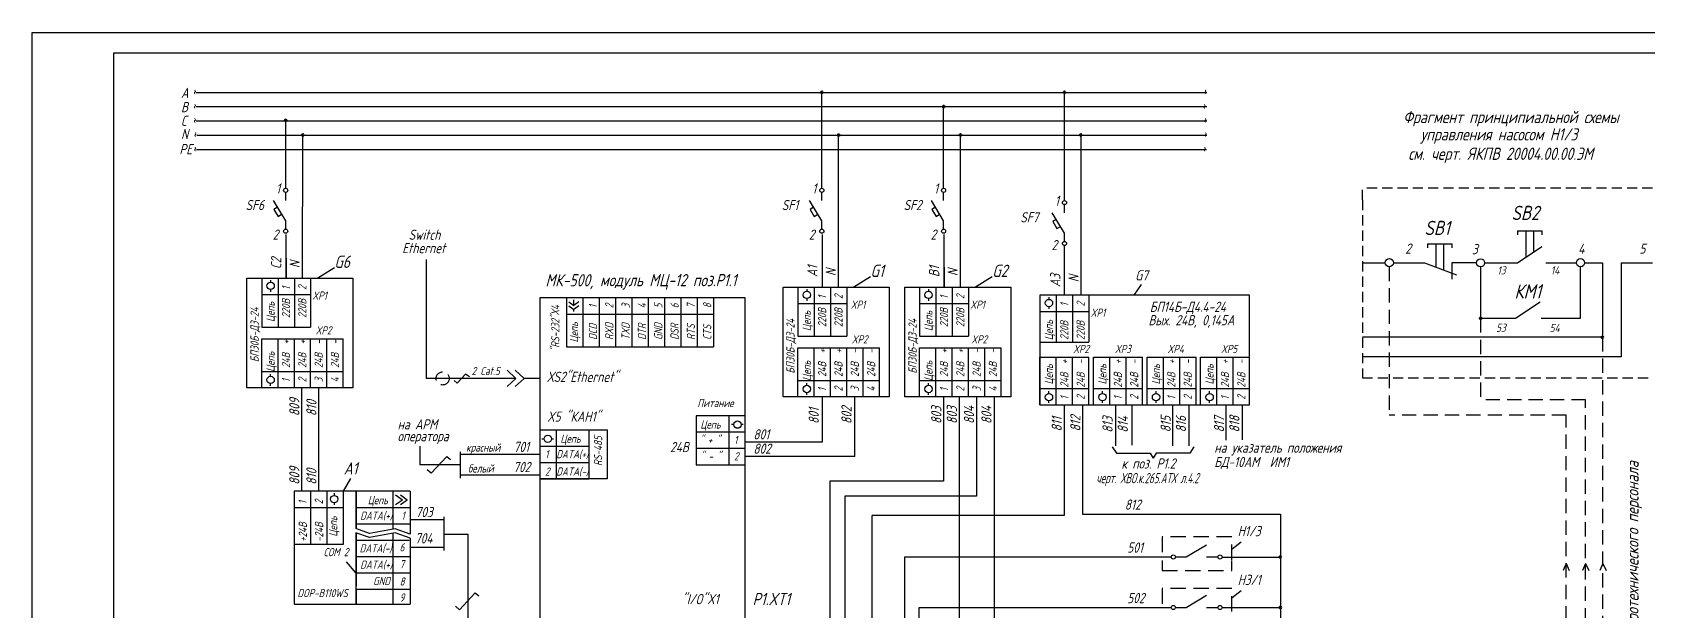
# Model space of a CAD drawing. Header units: millimetres. Extents: x 1348 to 2754, y -33 to 739.
# Drawn here: x 1348.1 to 1744.2, y 245.7 to 387.5 of the extents above; entities that cross this region are included whole.
import ezdxf

# ---------------------------------------------------------------- set-up
doc = ezdxf.new("R2010")
doc.units = ezdxf.units.MM
doc.linetypes.add('HIDDEN', pattern=[0.375, 0.25, -0.125])
doc.linetypes.add('штриховая', pattern=[0.75, 0.5, -0.25])
for name, color, linetype, lineweight in [('1-основная-050 ж', 2, 'Continuous', 50), ('MAIN', 7, 'Continuous', 50), ('Основной', 7, 'Continuous', 50)]:
    doc.layers.add(name, color=color, linetype=linetype, lineweight=lineweight)
doc.layers.add('АСУТП', color=7, linetype='Continuous')
doc.styles.add('1', font='simplex.shx', dxfattribs={"width": 0.8, "height": 2.5})
doc.styles.add('1н', font='simplex.shx', dxfattribs={"width": 0.8, "oblique": 15, "height": 2.5})
doc.styles.add('2н', font='simplex.shx', dxfattribs={"width": 0.8, "oblique": 15, "height": 3.5})
doc.styles.add('GOST тип А', font='GOST_A.TTF', dxfattribs={"oblique": 15})
doc.styles.add('ROMANC', font='GOST_A.TTF', dxfattribs={"height": 2.5})
doc.styles.get("Standard").update_dxf_attribs({"font": 'GOST_A.TTF', "oblique": 15})
doc.styles.add('АСУТП', font='GOST_A.TTF', dxfattribs={"oblique": 15})

msp = doc.modelspace()

# ---------------------------------------------------------------- linework, layer by layer
at = {"color": 7, "linetype": 'Continuous'}
for p, q in [((1348.09, 387.5), (1942.71, 387.5)), ((1348.09, -33.09), (1348.09, 387.5)), ((1414.3, 327.34), (1414.35, 362.34)), ((1545.69, 325.12), (1545.67, 362.32)), ((1575.54, 325.12), (1575.51, 362.32)), ((1410.22, 338.04), (1410.22, 327.34)), ((1541.61, 338.04), (1541.61, 325.12)), ((1571.45, 338.04), (1571.45, 325.12)), ((1410.3, 332.23), (1410.3, 327.34)), ((1414.3, 327.34), (1414.3, 332.23)), ((1571.54, 330.01), (1571.54, 325.12)), ((1575.54, 325.12), (1575.54, 330.01)), ((1541.69, 298.29), (1541.69, 287.16)), ((1549.69, 283.66), (1549.69, 298.29))]:
    msp.add_line(p, q, dxfattribs=at)
at = {"color": 7}
for p, q in [((1348.09, -33.09), (1348.09, 387.5)), ((1348.09, 387.5), (1905.17, 387.5)), ((1452.22, 301.6), (1451.49, 302.26)), ((1454.26, 303.86), (1452.22, 301.6)), ((1455.21, 303.21), (1454.26, 303.86)), ((1472.65, 302.76), (1468.55, 302.76)), ((1414.1, 275.09), (1414.1, 300.51)), ((1418.31, 275.09), (1418.31, 300.51)), ((1571.41, 298.32), (1571.41, 277.64)), ((1575.23, 298.32), (1575.23, 284.25)), ((1579.48, 298.32), (1579.48, 273.94)), ((1583.76, 298.32), (1583.76, 287.88)), ((1613.51, 290.52), (1613.51, 286.3)), ((1617.51, 292.75), (1617.51, 286.46)), ((1541.69, 287.16), (1522.79, 287.16)), ((1583.76, 287.88), (1583.76, 287.88)), ((1612.75, 286), (1613.75, 284.5)), ((1632.75, 286), (1631.75, 284.5)), ((1449.7, 283.69), (1445.86, 279.55)), ((1449.7, 283.69), (1450.59, 282.94)), ((1549.69, 283.66), (1522.79, 283.66)), ((1575.23, 284.25), (1575.23, 284.25)), ((1613.75, 284.5), (1622, 284.5)), ((1622, 284.5), (1622.75, 283.25)), ((1623.5, 284.5), (1622.75, 283.25)), ((1631.75, 284.5), (1623.5, 284.5)), ((1426.03, 278.31), (1424.25, 275.14)), ((1445.86, 279.55), (1444.83, 280.43)), ((1571.41, 277.64), (1543.5, 277.64)), ((1543.5, 277.64), (1543.5, 48.66)), ((1579.48, 273.94), (1547.17, 273.94)), ((1605.46, 269.52), (1653.95, 269.52)), ((1600.92, 269.2), (1553.91, 269.2)), ((1427.44, 255.14), (1425.08, 257.87)), ((1440.71, 251.14), (1427.44, 251.14)), ((1456.65, 250.28), (1452.81, 246.14)), ((1456.65, 250.28), (1457.54, 249.54)), ((1452.81, 246.14), (1451.78, 247.03))]:
    msp.add_line(p, q, dxfattribs=at)
at = {"color": 7, "linetype": 'Continuous', "lineweight": 30}
for p, q in [((1368.09, 382.5), (1937.71, 382.5)), ((1368.09, -28.09), (1368.09, 382.5)), ((1400.68, 300.51), (1400.68, 327.34)), ((1400.68, 327.34), (1426.67, 327.34)), ((1426.67, 327.34), (1426.67, 300.51)), ((1532.07, 298.29), (1532.07, 325.12)), ((1532.07, 325.12), (1558.06, 325.12)), ((1558.06, 325.12), (1558.06, 298.29)), ((1561.91, 298.29), (1561.91, 325.12)), ((1561.91, 325.12), (1587.9, 325.12)), ((1587.9, 325.12), (1587.9, 298.29)), ((1426.67, 300.51), (1400.68, 300.51)), ((1558.06, 298.29), (1532.07, 298.29)), ((1587.9, 298.29), (1561.91, 298.29)), ((1595.03, 296.31), (1646.4, 296.31))]:
    msp.add_line(p, q, dxfattribs=at)
at = {"linetype": 'Continuous'}
for p, q in [((1541.57, 349.32), (1541.57, 372.8)), ((1601.03, 346.32), (1601.03, 372.8)), ((1571.41, 349.32), (1571.41, 369.31)), ((1605.03, 362.34), (1605.03, 323.14)), ((1601.03, 323.14), (1601.03, 335.32))]:
    msp.add_line(p, q, dxfattribs=at)
for p, q in [((1410.18, 349.32), (1410.18, 365.93)), ((1444.68, 302.77), (1444.68, 331.87)), ((1583.76, 287.88), (1583.76, 134.93)), ((1575.23, 284.25), (1575.23, 139.19)), ((1547.17, 273.94), (1547.17, 102.37)), ((1653.95, 269.52), (1653.95, 233.75)), ((1553.91, 166.86), (1553.91, 269.2)), ((1630.84, 259.07), (1635.84, 262.07)), ((1642.14, 261.05), (1644.36, 262.8)), ((1561.91, 202.73), (1561.91, 259.1)), ((1561.91, 259.1), (1627.2, 259.1)), ((1628.2, 259.07), (1630.84, 259.07)), ((1635.84, 259.07), (1638.67, 259.07)), ((1639.67, 259.06), (1653.94, 259.06)), ((1724, 257.5), (1723.25, 255.75)), ((1724, 257.5), (1724.75, 255.75)), ((1728.75, 257.5), (1728, 255.75)), ((1728.75, 257.5), (1729.5, 255.75)), ((1733, 257.5), (1732.25, 255.75)), ((1733, 257.5), (1733.75, 255.75)), ((1630.84, 246.71), (1635.84, 249.71)), ((1642.14, 249.11), (1644.36, 250.86)), ((1565.45, 198.76), (1565.45, 246.7)), ((1628.2, 246.71), (1630.84, 246.71)), ((1635.84, 246.71), (1638.67, 246.71)), ((1639.67, 246.7), (1653.94, 246.7))]:
    msp.add_line(p, q)
at = {"lineweight": 30}
for p, q in [((1410.18, 341.32), (1407.18, 346.32)), ((1408.17, 344.68), (1407.31, 344.16)), ((1410.18, 346.32), (1410.18, 348.32)), ((1541.57, 341.32), (1538.57, 346.32)), ((1539.56, 344.68), (1538.7, 344.16)), ((1541.57, 346.32), (1541.57, 348.32)), ((1571.41, 341.32), (1568.41, 346.32)), ((1569.4, 344.68), (1568.54, 344.16)), ((1571.41, 346.32), (1571.41, 348.32)), ((1601.03, 343.32), (1601.03, 345.32)), ((1407.31, 344.16), (1408.34, 342.45)), ((1408.34, 342.45), (1409.19, 342.96)), ((1410.18, 339.32), (1410.18, 341.32)), ((1538.7, 344.16), (1539.73, 342.45)), ((1539.73, 342.45), (1540.59, 342.96)), ((1541.57, 339.32), (1541.57, 341.32)), ((1568.54, 344.16), (1569.57, 342.45)), ((1569.57, 342.45), (1570.43, 342.96)), ((1571.41, 339.32), (1571.41, 341.32)), ((1601.03, 338.32), (1598.03, 343.32)), ((1599.02, 341.68), (1598.16, 341.17)), ((1598.16, 341.17), (1599.19, 339.45)), ((1599.19, 339.45), (1600.05, 339.97)), ((1601.03, 336.32), (1601.03, 338.32)), ((1597.23, 322.66), (1597.23, 322.14)), ((1597.23, 320.34), (1597.23, 319.81)), ((1454.79, 264.69), (1454.79, 225.81))]:
    msp.add_line(p, q, dxfattribs=at)
at = {"color": 7, "ltscale": 0.5}
for p, q in [((1422.12, 329.84), (1418.02, 327.34)), ((1412.3, 327.34), (1412.3, 315.34)), ((1543.69, 325.12), (1543.69, 313.12)), ((1553.51, 327.62), (1549.41, 325.12)), ((1573.54, 325.12), (1573.54, 313.12)), ((1583.35, 327.62), (1579.25, 325.12)), ((1487.01, 322.48), (1487.01, 310.48)), ((1491.01, 322.48), (1491.01, 310.48)), ((1495.01, 322.48), (1495.01, 310.48)), ((1499.01, 322.48), (1499.01, 310.48)), ((1503.01, 322.48), (1503.01, 310.48)), ((1507.01, 322.48), (1507.01, 310.48)), ((1511.01, 322.48), (1511.01, 310.48)), ((1412.3, 300.51), (1412.3, 312.51)), ((1420.3, 300.51), (1420.3, 312.51)), ((1543.69, 298.29), (1543.69, 310.29)), ((1551.69, 298.29), (1551.69, 310.29)), ((1573.54, 298.29), (1573.54, 310.29)), ((1581.54, 298.29), (1581.54, 310.29)), ((1603.03, 296.31), (1603.03, 307.97)), ((1616.16, 296.31), (1616.16, 307.97)), ((1629.28, 296.31), (1629.28, 307.97)), ((1642.4, 296.31), (1642.4, 307.97)), ((1600.92, 296.31), (1600.92, 269.2)), ((1605.46, 296.31), (1605.46, 269.52)), ((1613.51, 296.31), (1613.51, 290.52)), ((1617.51, 296.31), (1617.51, 292.75)), ((1627.47, 296.31), (1627.47, 286.3)), ((1631.47, 296.31), (1631.47, 286.3)), ((1640.56, 296.31), (1640.56, 287.79)), ((1644.56, 296.31), (1644.56, 287.92)), ((1522.79, 285.66), (1510.79, 285.66)), ((1452.96, 284.8), (1452.96, 278.35)), ((1472.49, 284.19), (1452.96, 284.19)), ((1472.49, 282.19), (1484.49, 282.19)), ((1472.4, 279.06), (1452.96, 279.06)), ((1472.49, 278.19), (1484.49, 278.19)), ((1565.45, 246.7), (1627.12, 246.7))]:
    msp.add_line(p, q, dxfattribs=at)
at = {"linetype": 'штриховая', "ltscale": 7}
for p, q in [((1680.63, 330.11), (1680.63, 293.75)), ((1703, 317.5), (1703, 297.5)), ((1732.88, 312.87), (1732.88, 217.53)), ((1728.75, 297.5), (1703, 297.5)), ((1728.75, 195.81), (1728.75, 297.5)), ((1724, 293.75), (1680.63, 293.75)), ((1724, 175.28), (1724, 293.75))]:
    msp.add_line(p, q, dxfattribs=at)
at = {"color": 7, "lineweight": 30, "ltscale": 0.5}
for p, q in [((1404.3, 327.34), (1404.3, 315.34)), ((1408.3, 327.34), (1408.3, 315.34)), ((1416.3, 327.34), (1416.3, 315.34)), ((1535.69, 325.12), (1535.69, 313.12)), ((1539.69, 325.12), (1539.69, 313.12)), ((1547.69, 325.12), (1547.69, 313.12)), ((1565.54, 325.12), (1565.54, 313.12)), ((1569.54, 325.12), (1569.54, 313.12)), ((1577.54, 325.12), (1577.54, 313.12)), ((1404.3, 323.34), (1416.3, 323.34)), ((1479.01, 322.48), (1479.01, 310.48)), ((1479.53, 321.56), (1480.77, 320.66)), ((1482.01, 321.56), (1480.77, 320.66)), ((1483.01, 322.48), (1483.01, 310.48)), ((1515.01, 322.48), (1515.01, 310.48)), ((1535.69, 321.12), (1547.69, 321.12)), ((1565.54, 321.12), (1577.54, 321.12)), ((1479.01, 318.48), (1515.01, 318.48)), ((1479.53, 320.56), (1480.77, 319.66)), ((1482.01, 320.56), (1480.77, 319.66)), ((1404.3, 315.34), (1416.3, 315.34)), ((1404.3, 315.34), (1416.3, 315.34)), ((1535.69, 313.12), (1547.69, 313.12)), ((1565.54, 313.12), (1577.54, 313.12)), ((1404.3, 300.51), (1404.3, 312.51)), ((1404.3, 312.51), (1424.3, 312.51)), ((1408.3, 300.51), (1408.3, 312.51)), ((1424.3, 300.51), (1424.3, 312.51)), ((1479.01, 310.48), (1515.01, 310.48)), ((1535.69, 298.29), (1535.69, 310.29)), ((1535.69, 310.29), (1555.69, 310.29)), ((1539.69, 298.29), (1539.69, 310.29)), ((1555.69, 298.29), (1555.69, 310.29)), ((1565.54, 298.29), (1565.54, 310.29)), ((1565.54, 310.29), (1585.54, 310.29)), ((1569.54, 298.29), (1569.54, 310.29)), ((1585.54, 298.29), (1585.54, 310.29)), ((1595.03, 311.65), (1607.03, 311.65)), ((1595.03, 296.31), (1595.03, 307.97)), ((1595.03, 307.97), (1607.03, 307.97)), ((1599.03, 296.31), (1599.03, 307.97)), ((1607.03, 296.31), (1607.03, 307.97)), ((1608.16, 296.31), (1608.16, 307.97)), ((1608.16, 307.97), (1620.16, 307.97)), ((1612.16, 296.31), (1612.16, 307.97)), ((1620.16, 296.31), (1620.16, 307.97)), ((1621.28, 296.31), (1621.28, 307.97)), ((1621.28, 307.97), (1633.28, 307.97)), ((1625.28, 296.31), (1625.28, 307.97)), ((1633.28, 296.31), (1633.28, 307.97)), ((1634.4, 296.31), (1634.4, 307.97)), ((1634.4, 307.97), (1646.4, 307.97)), ((1638.4, 296.31), (1638.4, 307.97)), ((1646.4, 296.31), (1646.4, 307.97)), ((1404.3, 304.51), (1424.3, 304.51)), ((1535.69, 302.29), (1555.69, 302.29)), ((1565.54, 302.29), (1585.54, 302.29)), ((1595.03, 300.31), (1607.03, 300.31)), ((1608.16, 300.31), (1620.16, 300.31)), ((1621.28, 300.31), (1633.28, 300.31)), ((1634.4, 300.31), (1646.4, 300.31)), ((1522.79, 293.66), (1510.79, 293.66)), ((1510.79, 293.66), (1510.79, 281.66)), ((1518.79, 293.66), (1518.79, 281.66)), ((1472.49, 290.19), (1488.96, 290.19)), ((1476.49, 290.19), (1476.49, 278.19)), ((1484.49, 290.19), (1484.49, 278.19)), ((1488.96, 290.19), (1488.96, 278.19)), ((1522.79, 289.66), (1510.79, 289.66)), ((1472.49, 286.19), (1484.49, 286.19)), ((1452.96, 281.64), (1443.09, 281.64)), ((1510.79, 281.66), (1522.79, 281.66)), ((1488.96, 278.19), (1472.49, 278.19))]:
    msp.add_line(p, q, dxfattribs=at)
at = {"color": 7, "lineweight": 30}
for p, q in [((1406.49, 326.86), (1406.49, 326.34)), ((1406.49, 324.54), (1406.49, 324.01)), ((1522.79, 322.48), (1472.49, 322.48)), ((1472.49, 322.48), (1472.49, 56.06)), ((1480.77, 320.66), (1480.77, 321.98)), ((1522.79, 56.06), (1522.79, 322.48)), ((1537.89, 324.65), (1537.89, 324.12)), ((1537.89, 322.32), (1537.89, 321.8)), ((1567.73, 324.65), (1567.73, 324.12)), ((1567.73, 322.32), (1567.73, 321.8)), ((1480.77, 319.13), (1480.77, 319.66)), ((1406.49, 303.31), (1406.49, 303.84)), ((1406.49, 300.99), (1406.49, 301.51)), ((1537.89, 301.09), (1537.89, 301.62)), ((1567.73, 301.09), (1567.73, 301.62)), ((1537.89, 298.77), (1537.89, 299.29)), ((1567.73, 298.77), (1567.73, 299.29)), ((1597.23, 299.11), (1597.23, 299.63)), ((1597.23, 296.78), (1597.23, 297.31)), ((1610.35, 299.11), (1610.35, 299.63)), ((1610.35, 296.78), (1610.35, 297.31)), ((1623.47, 299.11), (1623.47, 299.63)), ((1623.47, 296.78), (1623.47, 297.31)), ((1636.6, 299.11), (1636.6, 299.63)), ((1636.6, 296.78), (1636.6, 297.31)), ((1519.99, 291.47), (1519.47, 291.47)), ((1522.32, 291.47), (1521.79, 291.47)), ((1472.97, 287.99), (1473.5, 287.99)), ((1475.3, 287.99), (1475.82, 287.99)), ((1448.95, 268.9), (1448.95, 260.65)), ((1448.95, 264.69), (1454.79, 264.69))]:
    msp.add_line(p, q, dxfattribs=at)
at = {"linetype": 'Continuous', "lineweight": 30}
for p, q in [((1595.03, 323.14), (1595.03, 296.31)), ((1646.4, 323.14), (1595.03, 323.14)), ((1646.4, 296.31), (1646.4, 323.14))]:
    msp.add_line(p, q, dxfattribs=at)
at = {"lineweight": 30, "ltscale": 0.5}
for p, q in [((1595.03, 323.14), (1595.03, 311.65)), ((1599.03, 323.14), (1599.03, 311.65)), ((1607.03, 323.14), (1607.03, 311.65)), ((1595.03, 319.14), (1607.03, 319.14))]:
    msp.add_line(p, q, dxfattribs=at)
at = {"ltscale": 0.5}
msp.add_line((1603.03, 323.14), (1603.03, 311.65), dxfattribs=at)
at = {"color": 7, "lineweight": -3, "ltscale": 0.5}
for p, q in [((1416.3, 300.51), (1416.3, 312.51)), ((1547.69, 298.29), (1547.69, 310.29)), ((1577.54, 298.29), (1577.54, 310.29))]:
    msp.add_line(p, q, dxfattribs=at)
at = {"color": 7, "lineweight": -3}
for p, q in [((1448.64, 302.77), (1444.68, 302.77)), ((1466.61, 302.77), (1448.64, 302.77)), ((1466.61, 302.77), (1464.44, 304.77)), ((1466.61, 302.77), (1464.44, 300.77)), ((1468.61, 302.77), (1466.44, 304.77)), ((1468.61, 302.77), (1466.44, 300.77))]:
    msp.add_line(p, q, dxfattribs=at)
at = {"linetype": 'HIDDEN', "ltscale": 15}
for p, q in [((1625.01, 263.96), (1625.01, 258.34)), ((1642.02, 258.34), (1642.02, 263.96)), ((1625.01, 258.23), (1625.01, 255.78)), ((1642.02, 255.78), (1642.02, 258.23)), ((1625.01, 255.78), (1642.02, 255.78)), ((1625.01, 251.36), (1625.01, 245.74)), ((1642.02, 251.36), (1625.01, 251.36)), ((1642.02, 245.74), (1642.02, 251.36))]:
    msp.add_line(p, q, dxfattribs=at)
at = {"color": 7, "linetype": 'HIDDEN', "ltscale": 15}
msp.add_line((1642.02, 263.96), (1625.01, 263.96), dxfattribs=at)
at = {"lineweight": 50, "ltscale": 0.5}
for centre in [(1541.57, 372.81), (1571.41, 369.33), (1410.18, 365.95), (1410.18, 365.93), (1414.37, 362.35), (1545.69, 362.34), (1575.54, 362.34), (1703, 317.5), (1653.94, 259.06), (1653.94, 246.7)]:
    msp.add_circle(centre, 0.208, dxfattribs=at)
for centre in [(1410.18, 348.82), (1541.57, 348.82), (1571.41, 348.82), (1601.03, 345.82), (1410.18, 338.82), (1541.57, 338.82), (1571.41, 338.82), (1601.03, 335.82), (1627.7, 259.07), (1639.17, 259.07), (1627.7, 246.71), (1639.17, 246.71)]:
    msp.add_circle(centre, 0.5)
at = {"color": 7, "linetype": 'Continuous', "lineweight": 30}
for centre in [(1406.49, 325.44), (1537.89, 323.22), (1567.73, 323.22), (1406.49, 302.41), (1537.89, 300.19), (1567.73, 300.19), (1597.23, 298.21), (1610.35, 298.21), (1623.47, 298.21), (1636.6, 298.21), (1520.89, 291.47), (1474.4, 287.99)]:
    msp.add_circle(centre, 0.9, dxfattribs=at)
at = {"linetype": 'Continuous', "lineweight": 30}
msp.add_circle((1597.23, 321.24), 0.9, dxfattribs=at)
at = {"color": 7, "linetype": 'HIDDEN', "ltscale": 12}
msp.add_circle((1448.64, 302.77), 1.6, dxfattribs=at)
at = {"layer": '1-основная-050 ж', "color": 7, "linetype": 'штриховая', "lineweight": -3, "ltscale": 5}
for p, q in [((1745.14, 349.32), (1674.04, 349.32)), ((1674.04, 346.48), (1674.04, 349.32)), ((1674.04, 346.48), (1674.04, 302.96)), ((1674.04, 302.96), (1745.14, 302.96))]:
    msp.add_line(p, q, dxfattribs=at)
at = {"layer": 'MAIN', "color": 7, "linetype": 'Continuous', "lineweight": 30}
for p, q in [((1388.28, 372.8), (1635.91, 372.8)), ((1388.28, 369.31), (1635.91, 369.31)), ((1388.28, 365.82), (1635.91, 365.82)), ((1388.4, 362.34), (1635.9, 362.34)), ((1388.35, 358.85), (1635.86, 358.85))]:
    msp.add_line(p, q, dxfattribs=at)
at = {"layer": 'MAIN', "color": 7, "linetype": 'Continuous', "lineweight": -3}
for p, q in [((1388.37, 372.8), (1388.37, 372.8)), ((1388.37, 369.31), (1388.37, 369.31)), ((1388.56, 369.74), (1388.56, 369.74)), ((1635.25, 369.5), (1635.25, 369.5)), ((1388.37, 365.82), (1388.37, 365.82)), ((1388.56, 366.25), (1388.56, 366.25)), ((1388.22, 362.87), (1388.22, 362.87)), ((1619.84, 325.74), (1618.06, 323.13)), ((1644.56, 288.98), (1644.56, 288.98)), ((1644.56, 287.92), (1644.56, 287.78))]:
    msp.add_line(p, q, dxfattribs=at)
at = {"layer": 'АСУТП', "color": 7, "lineweight": 30}
for p, q in [((1443.09, 286.23), (1443.09, 281.64)), ((1422.06, 274.66), (1422.06, 274.14)), ((1422.06, 272.34), (1422.06, 271.81)), ((1448.95, 268.9), (1448.95, 264.69))]:
    msp.add_line(p, q, dxfattribs=at)
at = {"layer": 'АСУТП', "color": 7, "lineweight": -3}
msp.add_line((1640.56, 287.79), (1640.56, 287.7), dxfattribs=at)
at = {"layer": 'АСУТП', "color": 7, "linetype": 'Continuous', "lineweight": 30}
for p, q in [((1427.44, 275.14), (1412.25, 275.14)), ((1427.44, 266), (1427.44, 275.14)), ((1427.44, 247.52), (1427.44, 264.99)), ((1412.25, 247.52), (1427.44, 247.52))]:
    msp.add_line(p, q, dxfattribs=at)
at = {"layer": 'АСУТП', "color": 7, "lineweight": 30, "ltscale": 0.5}
for p, q in [((1412.25, 275.14), (1412.25, 247.52)), ((1420.25, 275.14), (1420.25, 262.13)), ((1424.25, 275.14), (1424.25, 262.13)), ((1440.71, 275.14), (1427.44, 275.14)), ((1427.44, 275.14), (1427.44, 266)), ((1436.45, 275.14), (1436.45, 265.87)), ((1440.71, 275.14), (1440.71, 264.66)), ((1424.25, 271.14), (1412.25, 271.14)), ((1440.71, 271.14), (1427.44, 271.14)), ((1424.25, 262.13), (1412.25, 262.13)), ((1427.44, 264.99), (1427.44, 251.96)), ((1436.45, 264.86), (1436.45, 247.52)), ((1440.71, 263.65), (1440.71, 250.62)), ((1427.44, 250.95), (1427.44, 247.52)), ((1440.71, 251.1), (1440.71, 247.52)), ((1427.44, 247.52), (1440.71, 247.52))]:
    msp.add_line(p, q, dxfattribs=at)
at = {"layer": 'АСУТП', "color": 7, "ltscale": 0.5}
for p, q in [((1416.25, 275.14), (1416.25, 262.13)), ((1440.71, 267.14), (1427.44, 267.14)), ((1440.45, 263.14), (1427.44, 263.14)), ((1440.71, 259.14), (1427.44, 259.14)), ((1440.45, 255.14), (1427.44, 255.14)), ((1440.71, 255.14), (1427.44, 255.14)), ((1432.66, 251.14), (1429.76, 251.14)), ((1440.71, 251.14), (1439.26, 251.14))]:
    msp.add_line(p, q, dxfattribs=at)
at = {"layer": 'АСУТП', "color": 7}
for p, q in [((1437.12, 274.25), (1438.79, 273.09)), ((1438.28, 274.25), (1439.95, 273.09)), ((1437.12, 271.92), (1438.79, 273.09)), ((1438.28, 271.92), (1439.95, 273.09)), ((1430.75, 264.83), (1427.39, 266.02)), ((1437, 265.97), (1430.75, 264.83)), ((1440.71, 264.66), (1437, 265.97)), ((1440.71, 268.23), (1449.01, 268.23)), ((1430.75, 263.81), (1427.39, 265.01)), ((1437, 264.96), (1430.75, 263.81)), ((1440.71, 263.65), (1437, 264.96)), ((1440.71, 261.45), (1449.01, 261.45))]:
    msp.add_line(p, q, dxfattribs=at)
at = {"layer": 'АСУТП', "lineweight": 50, "ltscale": 0.5}
for centre in [(1601.03, 372.8), (1605.03, 362.34), (1732.83, 312.87)]:
    msp.add_circle(centre, 0.208, dxfattribs=at)
at = {"layer": 'АСУТП', "color": 7, "linetype": 'Continuous', "lineweight": 30}
msp.add_circle((1422.06, 273.24), 0.9, dxfattribs=at)
at = {"layer": 'Основной', "color": 7, "lineweight": -3}
for p, q in [((1712.01, 338.94), (1712.01, 337.94)), ((1712.01, 338.94), (1718.01, 338.94)), ((1714.12, 338.94), (1714.12, 332.5)), ((1715.95, 338.94), (1715.95, 333.72)), ((1718.01, 338.94), (1718.01, 337.94)), ((1690.03, 335.72), (1690.03, 334.74)), ((1690.03, 335.72), (1695.94, 335.72)), ((1692, 335.72), (1692, 330.02)), ((1693.93, 335.72), (1693.93, 329.31)), ((1695.94, 335.72), (1695.94, 334.74)), ((1712.01, 331.11), (1718.01, 335.1)), ((1674.04, 331.11), (1679.63, 331.11)), ((1681.63, 331.11), (1689.24, 331.11)), ((1689.24, 331.11), (1697.11, 328.15)), ((1695.99, 331.11), (1695.99, 327.07)), ((1702, 331.11), (1695.99, 331.11)), ((1704, 331.11), (1712.01, 331.11)), ((1719.01, 331.11), (1726.49, 331.11)), ((1727.49, 317.5), (1727.49, 330.08)), ((1728.49, 331.11), (1732.88, 331.11)), ((1732.88, 331.11), (1732.88, 312.87)), ((1737.44, 331.09), (1741.43, 331.1)), ((1741.43, 331.1), (1745.14, 331.1)), ((1711.53, 317.5), (1717.61, 321.52)), ((1703, 317.5), (1711.53, 317.5)), ((1717.83, 317.5), (1727.49, 317.5)), ((1732.88, 312.87), (1674.04, 312.87))]:
    msp.add_line(p, q, dxfattribs=at)
at = {"layer": 'Основной', "color": 7, "lineweight": -3, "ltscale": 0.2}
msp.add_line((1703, 330.08), (1703, 317.5), dxfattribs=at)
at = {"layer": 'Основной', "color": 7, "lineweight": -3, "ltscale": 0.5}
for p, q in [((1737.44, 331.1), (1737.44, 308.03)), ((1737.44, 308.03), (1674.04, 308.03))]:
    msp.add_line(p, q, dxfattribs=at)
at = {"layer": 'Основной', "color": 7, "lineweight": -3}
for centre in [(1680.63, 331.11), (1703, 331.08), (1727.49, 331.11)]:
    msp.add_circle(centre, 1, dxfattribs=at)

# ---------------------------------------------------------------- texts
at = {"linetype": 'Continuous', "style": 'ROMANC', "oblique": 15}
for s, p in [('А', (1384.54, 371.45)), ('В', (1384.54, 367.96)), ('С', (1384.54, 364.6)), ('N', (1384.54, 361.36)), ('РЕ', (1384.13, 357.66))]:
    msp.add_text(s, height=2.5, dxfattribs=at).set_placement(p)
at = {"color": 7, "style": 'GOST тип А', "oblique": 15}
for s, p in [('Фрагмент принципиальной схемы ', (1684.04, 365.28)), ('управления насосом Н1/3', (1688.29, 361.03)), ('см. черт. ЯКПВ 20004.00.00.ЭМ', (1685.29, 356.28))]:
    msp.add_text(s, height=3, dxfattribs=at).set_placement(p)
at = {"color": 7, "linetype": 'Continuous', "oblique": 15}
for s, height, p in [('Switch', 2.5, (1440.31, 336.7)), (' Ethernet', 2.5, (1437.46, 333.44)), ('МК-500, ', 3, (1473.84, 325.31)), ('модуль МЦ-12 поз.Р1.1', 3, (1487.21, 325.34)), ('XP1', 2, (1416.69, 322.06)), ('XP1', 2, (1548.63, 319.84)), ('XP1', 2, (1577.92, 319.84)), ('XP2', 2, (1417.5, 313.55)), ('XP2', 2, (1548.89, 311.34)), ('XP2', 2, (1578.18, 311.34)), (' 2 Cat.5', 2, (1454.71, 303.6)), ('ХS2"Ethernet"', 2.5, (1474.26, 301.92)), ('Питание', 2, (1511.06, 295.75)), ('X5 "КАН1"', 2.5, (1474.26, 292.18)), ('на АРМ ', 2.5, (1437.6, 290.28)), ('оператора', 2.5, (1437.6, 287.4)), ('Цепь', 2, (1511.79, 290.5)), ('1', 2, (1473.75, 283.24)), ('DATA(+)', 2, (1476.49, 283.24)), ('Цепь', 2, (1477.49, 287.03)), ('24В', 2.5, (1504.38, 284.73)), ('" + "', 2, (1511.66, 286.71)), ('1', 2, (1520.06, 286.71)), ('A1', 3, (1424.4, 279.25)), ('" - "', 2, (1511.83, 282.71)), ('2', 2, (1520.06, 282.71)), ('2', 2, (1473.75, 278.99)), ('DATA(-)', 2, (1476.49, 278.99)), ('Н1/3', 2.5, (1643.46, 264.15)), ('501', 2.5, (1616.41, 260.12)), ('Н3/1', 2.5, (1643.46, 252.22)), ('"I/O"X1', 2.5, (1507.33, 247.5)), ('502', 2.5, (1616.41, 247.76))]:
    msp.add_text(s, height=height, dxfattribs=at).set_placement(p)
at = {"color": 7, "linetype": 'Continuous', "style": 'GOST тип А', "oblique": 15}
for s, height, p in [('C2', 2.5, (1409.09, 329.52)), ('А1', 2.5, (1540.49, 327.58)), ('В1', 2.5, (1570.33, 327.58)), ('A3', 2.5, (1600.03, 325.13)), ('N', 2.5, (1604.52, 326.33)), ('Цепь', 2, (1598.19, 312.13)), ('Цепь', 2, (1598.19, 301.3)), ('24В  +', 2, (1601.98, 300.55)), ('24В  -', 2, (1605.98, 300.55)), ('Цепь', 2, (1611.31, 301.3)), ('24В  +', 2, (1615.11, 300.55)), ('24В  -', 2, (1619.11, 300.55)), ('Цепь', 2, (1624.44, 301.3)), ('24В  +', 2, (1628.23, 300.55)), ('24В  -', 2, (1632.23, 300.55)), ('Цепь', 2, (1637.56, 301.3)), ('24В  +', 2, (1641.35, 300.55)), ('24В  -', 2, (1645.35, 300.55)), ('1', 2, (1601.98, 297.57)), ('2', 2, (1605.98, 297.57)), ('1', 2, (1615.11, 297.57)), ('2', 2, (1619.11, 297.57)), ('1', 2, (1628.23, 297.57)), ('2', 2, (1632.23, 297.57)), ('1', 2, (1641.35, 297.57)), ('2', 2, (1645.35, 297.57))]:
    msp.add_text(s, height=height, rotation=90, dxfattribs=at).set_placement(p)
at = {"color": 7, "linetype": 'Continuous', "oblique": 15}
for s, p in [('1', (1411.25, 324.43)), ('2', (1415.25, 324.43)), ('Цепь', (1407.46, 316.58)), ('220В', (1411.25, 317.57)), ('220В', (1415.25, 317.57)), ('1', (1486.48, 319.95)), ('2', (1490.48, 319.95)), ('3', (1494.48, 319.95)), ('4', (1498.48, 319.95)), ('5', (1502.48, 319.95)), ('6', (1506.48, 319.95)), ('7', (1510.48, 319.95)), ('8', (1514.48, 319.95)), ('1', (1542.64, 322.21)), ('2', (1546.64, 322.21)), ('1', (1572.49, 322.21)), ('2', (1576.49, 322.21)), ('БП30Б-Д3-24', (1403.55, 306.76)), ('"RS-232"Х4', (1477.26, 309.35)), ('БП30Б-Д3-24', (1534.88, 303.96)), ('Цепь', (1538.85, 314.36)), ('220В', (1542.64, 315.35)), ('220В', (1546.64, 315.35)), ('БП30Б-Д3-24', (1564.79, 303.96)), ('Цепь', (1568.69, 314.36)), ('220В', (1572.49, 315.35)), ('220В', (1576.49, 315.35)), ('Цепь', (1481.85, 311.57)), ('DCD', (1486.48, 312.19)), ('RXD', (1490.48, 312.19)), ('TXD', (1494.48, 312.19)), ('DTR', (1498.48, 312.19)), ('GND', (1502.48, 312.19)), ('DSR', (1506.48, 312.19)), ('RTS', (1510.48, 312.19)), ('CTS', (1514.48, 312.19)), ('Цепь', (1407.46, 304.38)), ('24В  +', (1411.25, 305.37)), ('24В  +', (1415.25, 305.37)), ('24В  -', (1419.25, 305.37)), ('24В  -', (1423.25, 305.37)), ('24В  +', (1542.64, 303.15)), ('24В  +', (1546.64, 303.15)), ('24В  -', (1550.64, 303.15)), ('24В  -', (1554.64, 303.15)), ('24В  +', (1572.49, 303.15)), ('24В  +', (1576.49, 303.15)), ('24В  -', (1580.49, 303.15)), ('24В  -', (1584.49, 303.15)), ('Цепь', (1538.85, 302.16)), ('Цепь', (1568.69, 302.16)), ('1', (1411.25, 301.82)), ('2', (1415.25, 301.82)), ('3', (1419.25, 301.82)), ('4', (1423.25, 301.82)), ('3', (1550.64, 299.6)), ('3', (1580.49, 299.6)), ('1', (1542.64, 299.6)), ('2', (1546.64, 299.6)), ('4', (1554.64, 299.6)), ('1', (1572.49, 299.6)), ('2', (1576.49, 299.6)), ('4', (1584.49, 299.6)), ('RS-485', (1487.74, 281.33))]:
    msp.add_text(s, height=2, rotation=90, dxfattribs=at).set_placement(p)
at = {"linetype": 'Continuous', "style": 'GOST тип А', "oblique": 15}
for s, p in [('1', (1601.98, 320.4)), ('2', (1605.98, 320.4)), ('220В', (1601.98, 312.2)), ('220В', (1605.98, 312.2))]:
    msp.add_text(s, height=2, rotation=90, dxfattribs=at).set_placement(p)
at = {"color": 7, "linetype": 'Continuous', "style": 'GOST тип А', "oblique": 15}
for s, height, p in [('БП14Б-Д4.4-24', 2.5, (1621.93, 319.06)), ('XP1', 2, (1607.44, 317.86)), ('XP2', 2, (1603.16, 309)), ('XP3', 2, (1613.39, 309)), ('XP4', 2, (1626.28, 309)), ('XP5', 2, (1639.4, 309)), ('на указатель положения ', 2.5, (1637.74, 284.58)), ('к поз. Р1.2', 2.5, (1614.99, 280.71)), ('БД-10АМ  ИМ1', 2.5, (1637.74, 281.08))]:
    msp.add_text(s, height=height, dxfattribs=at).set_placement(p)
at = {"color": 7, "style": 'GOST тип А', "oblique": 15}
msp.add_text('к щиту электротехнического персонала', height=3, rotation=90, dxfattribs=at).set_placement((1741.72, 222.79))
at = {"color": 7, "linetype": 'Continuous', "style": 'GOST тип А', "oblique": 15, "width": 0.8}
msp.add_text(' черт. ХВО.к.265.АТХ л.4.2', height=2.5, dxfattribs=at).set_placement((1607.79, 277.13))
at = {"layer": 'MAIN', "color": 7, "linetype": 'Continuous', "lineweight": -3, "oblique": 15}
for s, p in [('~', (1389.25, 371.85)), ('~', (1636.86, 371.91)), ('~', (1389.25, 368.36)), ('~', (1636.68, 368.3)), ('~', (1389.25, 364.88)), ('~', (1636.86, 364.93)), ('~', (1389.37, 361.44)), ('~', (1636.93, 361.44)), ('~', (1389.32, 357.88)), ('~', (1636.72, 357.88)), ('801', (1540.83, 291.63)), ('802', (1548.86, 291.63)), ('803', (1570.86, 291.63)), ('803', (1574.68, 291.63)), ('804', (1578.88, 291.63)), ('804', (1583.16, 291.63))]:
    msp.add_text(s, height=2.5, rotation=90, dxfattribs=at).set_placement(p)
at = {"layer": 'MAIN', "color": 7, "linetype": 'Continuous', "lineweight": -3, "style": 'GOST тип А', "oblique": 15}
for s, p in [('1', (1407.81, 348.03)), ('1', (1539.2, 348.03)), ('1', (1569.05, 348.03)), ('SF6', (1400.36, 343.98)), ('SF1', (1531.75, 343.98)), ('SF2', (1561.6, 343.98)), ('1', (1598.67, 345.03)), ('SF7', (1590.19, 340.98)), ('2', (1406.99, 336.74)), ('2', (1538.38, 336.74)), ('2', (1568.22, 336.74)), ('2', (1597.84, 334.18)), ('G7', (1618.36, 326.77)), ('Вых. 24В, 0,145А', (1621.61, 315.78))]:
    msp.add_text(s, height=2.5, dxfattribs=at).set_placement(p)
at = {"layer": 'MAIN', "color": 7, "linetype": 'Continuous', "lineweight": -3, "oblique": 15}
for s, height, p in [('G6', 3, (1422.12, 329.84)), ('G1', 3, (1553.51, 327.62)), ('G2', 3, (1583.35, 327.62)), ('801', 2.5, (1524.78, 287.84)), ('красный ', 2, (1454.39, 284.86)), ('802', 2.5, (1524.78, 284.34)), ('белый', 2, (1454.84, 279.74)), ('812', 2.5, (1615.8, 270.64))]:
    msp.add_text(s, height=height, dxfattribs=at).set_placement(p)
at = {"layer": 'MAIN', "color": 7, "linetype": 'Continuous', "lineweight": 50, "style": 'GOST тип А', "oblique": 15}
for p in [(1413.63, 329.78), (1545.02, 327.84), (1574.86, 327.84)]:
    msp.add_text('N', height=2.5, rotation=90, dxfattribs=at).set_placement(p)
at = {"layer": 'MAIN', "color": 7, "linetype": 'Continuous', "lineweight": -3, "style": 'GOST тип А', "oblique": 15}
for s, p in [('811', (1600.37, 289.8)), ('812', (1604.95, 289.8)), ('813', (1612.83, 289.49)), ('814', (1616.58, 289.49)), ('815', (1627.07, 289.58)), ('816', (1630.82, 289.58)), ('817', (1640.16, 289.56)), ('818', (1643.9, 289.56))]:
    msp.add_text(s, height=2.5, rotation=90, dxfattribs=at).set_placement(p)
at = {"layer": 'АСУТП', "color": 7, "linetype": 'Continuous', "lineweight": -3, "style": 'АСУТП', "oblique": 15}
for s, p in [('809', (1413.56, 293.55)), ('810', (1417.74, 293.55)), ('809', (1413.56, 276.74)), ('810', (1417.74, 276.74))]:
    msp.add_text(s, height=2.5, rotation=90, dxfattribs=at).set_placement(p)
at = {"layer": 'АСУТП', "color": 7, "linetype": 'Continuous', "style": 'АСУТП', "oblique": 15}
for s, height, p in [('701', 2.5, (1466.02, 284.77)), ('702', 2.5, (1465.93, 279.84)), ('Цепь', 2, (1430.28, 271.98)), ('1', 2, (1438.52, 268.19)), ('703', 2.5, (1441.99, 268.81)), ('DATA(-)', 2, (1428.29, 260.19)), ('6', 2, (1438.09, 260.44)), ('704', 2.5, (1441.84, 262.4)), ('СОМ 2', 2, (1419.49, 259.25)), ('7', 2, (1438.09, 256.29)), ('GND', 2, (1431.6, 252.19)), ('8', 2, (1438.09, 252.07)), ('DOP-B110WS', 2, (1413.05, 249.23)), ('9', 2, (1438.09, 248.15)), ('Р1.XT1', 3, (1524.6, 247.27))]:
    msp.add_text(s, height=height, dxfattribs=at).set_placement(p)
for s, p in [('2', (1419.3, 271.97)), ('1', (1415.3, 271.97)), ('+24В', (1415.37, 262.76)), ('Цепь', (1422.81, 264.04))]:
    msp.add_text(s, height=2, rotation=90, dxfattribs=at).set_placement(p)
at = {"layer": 'АСУТП', "color": 7, "linetype": 'Continuous', "lineweight": 30, "style": 'АСУТП', "oblique": 15}
for p in [(1428.43, 268.19), (1428.43, 256.19)]:
    msp.add_text('DATA(+)', height=2, dxfattribs=at).set_placement(p)
msp.add_text('-24В', height=2, rotation=90, dxfattribs=at).set_placement((1419.37, 262.76))
at = {"layer": 'Основной', "color": 7, "lineweight": -3, "oblique": 15, "width": 0.8}
for s, height, style, p in [('SB2', 3.5, '2н', (1710.56, 341.55)), ('SB1', 3.5, '2н', (1689.23, 337.87)), ('2', 2.5, '1н', (1684.54, 333.32)), ('3', 2.5, '1н', (1700.88, 333.18)), ('4', 2.5, '1н', (1726.88, 333.27)), ('5', 2.5, '1н', (1741.89, 333.3)), ('13', 2, '1', (1707.1, 328.22)), ('14', 2, '1', (1720.21, 328.25)), ('КМ1', 3.5, '2н', (1711.29, 322.33)), ('53', 2, '1', (1706.8, 314.18)), ('54', 2, '1', (1719.91, 314.11))]:
    msp.add_text(s, height=height, dxfattribs=dict(at, style=style)).set_placement(p)

doc.saveas('drawing.dxf')
